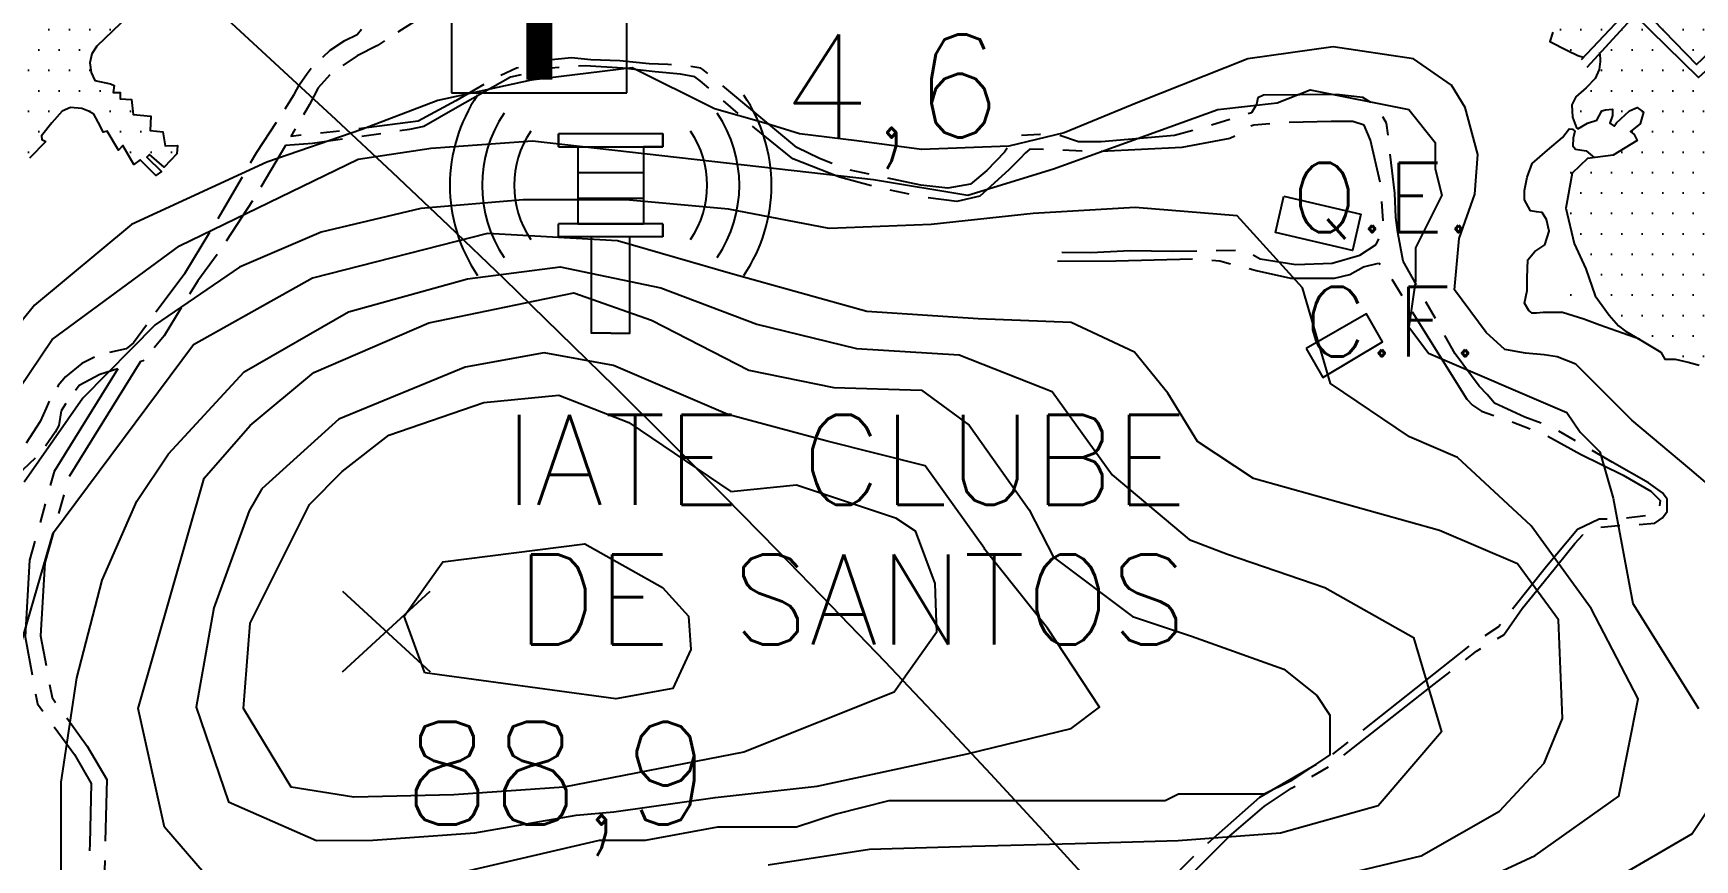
# Model space of a CAD drawing. Header units: millimetres. Extents: x 548366 to 1117317, y 7446967 to 14899125.
# Drawn here: x 557651 to 558297, y 7458784 to 7459105 of the extents above; entities that cross this region are included whole.
import ezdxf

# ---------------------------------------------------------------- set-up
doc = ezdxf.new("R2010")
doc.units = ezdxf.units.MM
doc.header["$MEASUREMENT"] = 0
doc.linetypes.add('ESTR-TERRA', pattern=[1, 0.7, -0.1, 0.1, -0.1])
doc.linetypes.add('MEIO-FIOx2', pattern=[20, 15, -5])
for name, color, linetype in [('CAMPO_DE_FUTEBOL', 3, 'Continuous'), ('CURVA_INTERMEDIÁRIA', 32, 'Continuous'), ('CURVA_MESTRA', 36, 'Continuous'), ('EDIFICAÇÃO', 7, 'Continuous'), ('HACHURA_OCEANO', 131, 'Continuous'), ('OCEANO', 5, 'Continuous'), ('PIER', 7, 'Continuous'), ('PRAIA', 7, 'Continuous'), ('PTO_COTADO', 7, 'Continuous'), ('QUADRA_ESPORTE', 21, 'Continuous'), ('RADIAIS', 222, 'Continuous'), ('RIO_PERMANENTE', 4, 'Continuous'), ('RUA_PAV_C_MEIO_FIO', 1, 'MEIO-FIOx2'), ('RUA_PAV_S_MEIO_FIO', 2, 'ESTR-TERRA'), ('SIRENES', 8, 'Continuous'), ('TXT_CAMPO_DE_FUTEBOL', 7, 'Continuous'), ('TXT_QUADRA_ESPORTE', 7, 'Continuous')]:
    doc.layers.add(name, color=color, linetype=linetype)
doc.styles.add('ROMANS', font='romans.shx')
pattern_1 = [(0, (0, 0), (3.96875, 7.9375), [0, -7.9375])]

msp = doc.modelspace()

# ---------------------------------------------------------------- hatches: boundary and pattern name
at = {"layer": 'HACHURA_OCEANO', "ltscale": 0.5}
h = msp.add_hatch(dxfattribs=at)
h.set_pattern_fill('DOTS', color=256, scale=5, style=0)
h.set_pattern_definition(pattern_1)
h.paths.add_polyline_path([(558365, 7459109.73), (558365, 7459140.29), (558273.99, 7459137.21), (558239.56, 7459127.83), (558240.96, 7459127.55), (558242.14, 7459125.99), (558242.14, 7459124.03), (558240.18, 7459121.68), (558235.48, 7459118.94), (558235.48, 7459116.2), (558239.39, 7459111.9), (558240.96, 7459109.16), (558242.93, 7459107.72), (558241.36, 7459105.77), (558240.2, 7459102.15), (558247.06, 7459098.72), (558251.08, 7459096.82), (558253.22, 7459096.06), (558287.43, 7459132.42), (558289.8, 7459129.72), (558275.93, 7459115.19), (558297.24, 7459093.23), (558311.79, 7459107.08), (558315.17, 7459103.7), (558297.92, 7459088.16), (558273.23, 7459112.49), (558259.59, 7459097.58), (558259.77, 7459095.59), (558259.77, 7459094.42), (558259.38, 7459091.29), (558257.82, 7459087.77), (558254.29, 7459084.25), (558250.37, 7459080.72), (558248.8, 7459077.59), (558249, 7459072.85), (558250.61, 7459068.62), (558251.1, 7459068.27), (558254.91, 7459070.49), (558258.53, 7459071.59), (558260.42, 7459075.29), (558261.84, 7459075.69), (558264.6, 7459075.85), (558264.6, 7459073.4), (558263.49, 7459070.41), (558265.15, 7459069.31), (558266.09, 7459070.65), (558271.21, 7459075.22), (558274.13, 7459076.55), (558276.57, 7459074.74), (558275.31, 7459070.26), (558271.53, 7459067.18), (558272.94, 7459066.08), (558274.1, 7459063.7), (558264.85, 7459058.09), (558254.85, 7459056.77), (558248.84, 7459051.06), (558246.38, 7459037.43), (558249.66, 7459023.67), (558254.24, 7459013.87), (558257.77, 7459003.31), (558263.25, 7458995.87), (558266.01, 7458992.7)])
h = msp.add_hatch(dxfattribs=at)
h.set_pattern_fill('DOTS', color=256, scale=5, style=0)
h.set_pattern_definition(pattern_1)
h.paths.add_polyline_path([(558365, 7459109.73), (558266.01, 7458992.7), (558266.92, 7458991.65), (558269.67, 7458989.69), (558275.62, 7458986.15), (558283.38, 7458981.48), (558284.95, 7458978.74), (558288.86, 7458978.74), (558293.96, 7458977.56), (558298.27, 7458976.39), (558300.23, 7458976.39), (558302.97, 7458976.39), (558306.89, 7458974.43), (558312.37, 7458967.78), (558316.68, 7458965.04), (558321.46, 7458962.84), (558321.34, 7458964.41), (558323.15, 7458964.23), (558324.8, 7458962.95), (558326.76, 7458960.86), (558329.62, 7458958.34), (558336.32, 7458957.64), (558339.88, 7458956.76), (558342.3, 7458953.27), (558340.35, 7458948.96), (558339.95, 7458943.09), (558339.06, 7458939.24), (558341.52, 7458935.26), (558342.92, 7458930.19), (558344.12, 7458921.95), (558344.46, 7458915.59), (558344.5, 7458915), (558365, 7458915)])
at = {"layer": 'PRAIA', "ltscale": 0.5}
h = msp.add_hatch(dxfattribs=at)
h.set_pattern_fill('DOTS', color=40, scale=15, style=0)
h.set_pattern_definition([(0, (0, 0), (11.90625, 23.8125), [0, -23.8125])])
h.paths.add_polyline_path([(558249.66, 7459023.67), (558246.38, 7459037.43), (558248.84, 7459051.06), (558254.85, 7459056.77), (558257.4, 7459057.1), (558254.27, 7459059.65), (558250.21, 7459060.32), (558249.09, 7459061.68), (558249.31, 7459064.61), (558249.99, 7459067.31), (558249.08, 7459068.09), (558247.77, 7459068.2), (558245.19, 7459064.93), (558239.27, 7459060), (558233.35, 7459054.75), (558231.38, 7459049.49), (558230.39, 7459044.24), (558230.39, 7459040.62), (558232.69, 7459036.35), (558234.99, 7459036.02), (558237.3, 7459035.7), (558238.94, 7459033.07), (558239.93, 7459028.47), (558238.28, 7459023.22), (558234.34, 7459020.59), (558231.7, 7459017.3), (558231.38, 7459010.41), (558231.38, 7459005.48), (558230.39, 7459000.55), (558232.03, 7458997.6), (558233.35, 7458996.61), (558234.99, 7458996.61), (558237.62, 7458996.94), (558245.19, 7458996.94), (558253.41, 7458994.31), (558259.66, 7458992.01), (558275, 7458986.52), (558269.67, 7458989.69), (558266.92, 7458991.65), (558263.25, 7458995.87), (558257.77, 7459003.31), (558254.24, 7459013.87)])
at = {"layer": 'RIO_PERMANENTE', "ltscale": 0.5}
h = msp.add_hatch(dxfattribs=at)
h.set_pattern_fill('DOTS', color=256, scale=5, style=0)
h.set_pattern_definition(pattern_1)
h.paths.add_polyline_path([(557773.65, 7459184.08), (557777.27, 7459178.52), (557787.72, 7459185.02), (557785.11, 7459188.71), (557791.12, 7459192.26), (557793.56, 7459188.65), (557805.7, 7459196.2), (557806.62, 7459199.69), (557811.41, 7459197.3), (557812.37, 7459204.21), (557816.93, 7459201.94), (557817.97, 7459207.73), (557822.53, 7459205.66), (557823.77, 7459211.46), (557827.71, 7459208.77), (557829.57, 7459215.18), (557833.86, 7459212.01), (557835.52, 7459217.72), (557839.93, 7459215.88), (557841.17, 7459221.39), (557845.64, 7459219.56), (557846.74, 7459225.08), (557852.26, 7459222.68), (557853.37, 7459228.02), (557858.89, 7459225.44), (557860.23, 7459231.12), (557865, 7459229.18), (557865, 7459278.11), (557864.05, 7459277.13), (557851.76, 7459269.8), (557839.27, 7459262.54), (557823.87, 7459253.31), (557805.7, 7459244.33), (557795.87, 7459237.05), (557772.11, 7459223.04), (557771.44, 7459220.83), (557770.3, 7459220.09), (557768.09, 7459220.23), (557765.54, 7459218.79), (557760.34, 7459215.37), (557744.15, 7459206.96), (557740.09, 7459204.94), (557738.81, 7459204.15), (557738.25, 7459200.22), (557737.97, 7459198.26), (557736, 7459196.57), (557734.03, 7459196.01), (557731.32, 7459196.37), (557723.2, 7459192.09), (557722.92, 7459191.47), (557723.07, 7459187.87), (557721.67, 7459186.09), (557719.94, 7459184.98), (557717.72, 7459185.06), (557716.88, 7459185.34), (557715.87, 7459185.71), (557713.78, 7459186.21), (557712.32, 7459187.34), (557711.47, 7459188.64), (557710.78, 7459189.92), (557709.91, 7459190.2), (557709.43, 7459190.06), (557708.53, 7459189.29), (557707.85, 7459189.72), (557705.98, 7459191.35), (557705.47, 7459191.53), (557705.07, 7459191.13), (557704.93, 7459190.59), (557706.76, 7459188.71), (557708.67, 7459187.33), (557709.09, 7459186.32), (557709.15, 7459184.94), (557708.07, 7459182.81), (557707.42, 7459181.87), (557706.03, 7459180.94), (557705.41, 7459179.58), (557705.07, 7459177.48), (557704.31, 7459175.85), (557703.11, 7459175.08), (557700.62, 7459173.16), (557698.22, 7459169.81), (557698.33, 7459168.18), (557696.35, 7459165.96), (557694.67, 7459165.12), (557692.14, 7459165.12), (557688.45, 7459160.14), (557685.09, 7459157.26), (557683.08, 7459155.25), (557681.45, 7459152.76), (557680.33, 7459149.96), (557680.33, 7459148.55), (557678.92, 7459146.59), (557676.95, 7459145.46), (557674.42, 7459145.18), (557672.74, 7459144.06), (557669.74, 7459141.48), (557667.19, 7459138.99), (557665.68, 7459136.83), (557666.6, 7459134.93), (557668.3, 7459134.86), (557668.89, 7459133.36), (557668.63, 7459131.72), (557667.78, 7459130.35), (557666.27, 7459129.74), (557665.14, 7459130.3), (557663.18, 7459131.98), (557661.03, 7459131.49), (557659.91, 7459128.4), (557659.62, 7459127), (557660.19, 7459123.91), (557658.22, 7459121.66), (557655.13, 7459119.42), (557652.88, 7459118.57), (557651.19, 7459116.05), (557650.43, 7459109.32), (557644.82, 7459099.04), (557634.7, 7459086.12), (557625.98, 7459078.54), (557625.21, 7459078.1), (557638.76, 7459050.78), (557640.25, 7459051.08), (557645.2, 7459053.29), (557649.47, 7459056.88), (557655.79, 7459063.36), (557654.26, 7459064.05), (557654.07, 7459065.6), (557658.16, 7459070.59), (557662.16, 7459075.16), (557665.36, 7459076.49), (557669.8, 7459076.15), (557672.36, 7459075.13), (557674.41, 7459073.94), (557676.86, 7459069.45), (557678.05, 7459066.91), (557679.58, 7459067.41), (557683.99, 7459059.95), (557685.69, 7459061.81), (557689.94, 7459054.35), (557692.49, 7459056.21), (557698.6, 7459050.1), (557700.81, 7459051.63), (557695.03, 7459057.23), (557696.05, 7459058.25), (557701.83, 7459053.33), (557706.75, 7459058.59), (557706.92, 7459061.81), (557702.17, 7459061.64), (557701.32, 7459067.08), (557696.39, 7459067.58), (557696.56, 7459073.18), (557689.77, 7459073.86), (557689.09, 7459079.63), (557684.67, 7459079.97), (557684.67, 7459082.35), (557681.95, 7459082.35), (557682.29, 7459085.07), (557680.94, 7459085.74), (557674.82, 7459087.1), (557673.46, 7459090.16), (557672.95, 7459093.89), (557673.63, 7459097.45), (557675.67, 7459100.34), (557687.73, 7459112.05), (557696.05, 7459120.54), (557706.75, 7459130.89), (557719.49, 7459142.09), (557730.82, 7459151.91), (557743.4, 7459157.83), (557764.93, 7459170.85), (557766.83, 7459172.03), (557763.56, 7459178.22)])

# ---------------------------------------------------------------- linework, layer by layer
at = {"layer": 'CAMPO_DE_FUTEBOL', "ltscale": 2.5, "flags": 128}
msp.add_lwpolyline([(558145.51, 7458982.96), (558151.96, 7458971.69), (558175.22, 7458985.49), (558169, 7458996.31)], close=True, dxfattribs=at)
at = {"layer": 'CURVA_INTERMEDIÁRIA'}
for points, elevation in [([(558319.98, 7458914.47), (558294.59, 7458936.2), (558272.1, 7458955.04), (558250.34, 7458976.77), (558243.08, 7458979.67), (558238.01, 7458980.39), (558230.75, 7458981.12), (558222.77, 7458982.57), (558215.52, 7458989.09), (558203.19, 7459005.75), (558204.96, 7459025.66), (558211.13, 7459042.86), (558212.3, 7459058.31), (558207.38, 7459076.57), (558201.99, 7459085.23), (558187.2, 7459095.41), (558156.02, 7459100.16), (558122.81, 7459095.41), (558080.1, 7459078.48), (558051.55, 7459066.72), (558030.04, 7459061.5), (557996.05, 7459060.19), (557970.97, 7459063.57), (557948.6, 7459066.28), (557935.73, 7459070.35), (557915.6, 7459076.08), (557883.68, 7459092.02), (557844.4, 7459087.23), (557808.15, 7459079.25), (557778.55, 7459067.95), (557741.64, 7459055.32), (557689.1, 7459031.06), (557651.39, 7458999.76), (557625.75, 7458968)], 10), ([(557628.23, 7458942.02), (557658.32, 7458986.37), (557707.74, 7459022.85), (557777.22, 7459056.47), (557805.51, 7459060.76), (557844.91, 7459063.62), (557977.42, 7459048.6), (558014.05, 7459042.49), (558047.31, 7459052.72), (558111.27, 7459075.74), (558134.29, 7459078.3), (558147.08, 7459083.42), (558185.46, 7459075.74), (558195.69, 7459062.95), (558195.69, 7459052.72), (558198.25, 7459042.49), (558188.02, 7459022.02), (558188.02, 7459009.23), (558185.46, 7458991.32), (558193.13, 7458981.09), (558246.86, 7458958.06), (558251.98, 7458950.39), (558259.65, 7458942.71), (558264.77, 7458924.8), (558272.44, 7458883.87), (558298.03, 7458842.94)], 20), ([(558198.27, 7458769.03), (558234.52, 7458785.82), (558267.03, 7458808.94), (558274.49, 7458846.74), (558256.32, 7458881.81), (558233.01, 7458913.94), (558204.31, 7458940.6), (558185.68, 7458948.59), (558154.94, 7458969.26), (558144.13, 7459006.42), (558118.71, 7459034.42), (558079.13, 7459037.72), (558039.47, 7459035.33), (557999.86, 7459031.05), (557960.23, 7459029.47), (557921.04, 7459037.1), (557881.2, 7459040.64), (557841.28, 7459040.71), (557801.48, 7459037.26), (557762.81, 7459028.07), (557731.04, 7459014.47), (557698.27, 7458992.14), (557670.23, 7458963.64), (557647.35, 7458930.93)], 30), ([(558159.93, 7458778.51), (558190.28, 7458785.73), (558220.62, 7458803.05), (558237.96, 7458821.81), (558245.18, 7458839.13), (558243.53, 7458877.51), (558227.64, 7458899.16), (558197.29, 7458912.15), (558125.05, 7458932.35), (558103.37, 7458946.79), (558091.81, 7458965.55), (558078.81, 7458981.43), (558054.25, 7458992.97), (558018.12, 7458994.42), (557974.77, 7458997.3), (557922.76, 7459011.74), (557877.96, 7459024.73), (557827.39, 7459027.61), (557759.48, 7459010.29), (557713.24, 7458984.31), (557658.34, 7458910.7), (557642.44, 7458855.86)], 40), ([(557717.29, 7458778.98), (557701.94, 7458796.89), (557691.7, 7458842.94), (557717.29, 7458932.48), (557735.19, 7458952.94), (557759.94, 7458973.51), (557804.64, 7458992.91), (557861, 7459004.56), (557891.12, 7458993.88), (557929.02, 7458974.48), (557962.06, 7458967.68), (557996.07, 7458966.71), (558014.53, 7458953.13), (558037.86, 7458920.14), (558047.31, 7458901.78), (558078.01, 7458878.75), (558101.03, 7458871.08), (558136.85, 7458858.29), (558149.64, 7458848.05), (558154.76, 7458840.38), (558154.76, 7458825.03), (558139.41, 7458814.79), (558129.18, 7458809.68), (558095.92, 7458809.68), (558090.8, 7458807.12), (557983.35, 7458807.12), (557962.89, 7458802), (557947.54, 7458796.89), (557916.84, 7458796.89), (557888.69, 7458791.77), (557870.79, 7458791.77), (557794.04, 7458773.86)], 60), ([(558305.7, 7458809.68), (558295.47, 7458794.33), (558264.77, 7458776.42), (558231.55, 7458764.19), (558192.27, 7458751.22), (558163.43, 7458748.7), (558085.99, 7458747.7), (558011.49, 7458738.05), (557909.16, 7458727.81), (557886.14, 7458707.35), (557886.14, 7458676.65), (557922.17, 7458584.33), (557928.7, 7458513.33), (557921.76, 7458485.65), (557901.79, 7458453.62), (557891.81, 7458441.01), (557876.05, 7458421.06), (557848.72, 7458399), (557820.35, 7458376.95), (557730.07, 7458313.93), (557667.75, 7458284.6)], 20)]:
    msp.add_lwpolyline(points, dxfattribs=dict(at, elevation=elevation))
for points, elevation in [([(557739.71, 7458928.41), (557734.8, 7458919.77), (557721.14, 7458882.18), (557714.27, 7458843.5), (557726.77, 7458806.79), (557761.01, 7458791.66), (557782.81, 7458791.82), (557822.46, 7458794.65), (557861.85, 7458801.57), (557876.54, 7458802.82), (557915.83, 7458808.46), (557955.47, 7458812.76), (558013.78, 7458825.43), (558054.26, 7458835.24), (558065.23, 7458843.56), (558045.05, 7458874.27), (558020.69, 7458904.85), (558020.52, 7458905.24), (557997.53, 7458937.26), (557959.45, 7458946.93), (557920.81, 7458957.25), (557876.39, 7458976.31), (557849.4, 7458981.22), (557818.75, 7458975.63), (557769.67, 7458955.46)], 70), ([(557882.38, 7458954.1), (557921.95, 7458927.36), (557947.54, 7458929.92), (557985.91, 7458917.13), (557993.58, 7458912.01), (558001.26, 7458891.54), (558001.9, 7458872.59), (557985.38, 7458849.3), (557927.08, 7458826.01), (557857.11, 7458812.43), (557814.35, 7458809.52), (557775.48, 7458808.55), (557751.19, 7458812.43), (557732.64, 7458842.94), (557735.19, 7458876.19), (557758.22, 7458922.24), (557771.01, 7458935.04), (557789.09, 7458949.25), (557826.02, 7458961.86), (557855.17, 7458964.77)], 80), ([(557803.01, 7458856.85), (557794.98, 7458878.93), (557810.04, 7458900.01), (557865.29, 7458907.04), (557895.43, 7458889.97), (557905.48, 7458878.93), (557906.48, 7458865.88), (557899.45, 7458850.82), (557877.35, 7458846.81)], 90)]:
    msp.add_lwpolyline(points, close=True, dxfattribs=dict(at, elevation=elevation))
at = {"layer": 'CURVA_MESTRA', "elevation": 50}
msp.add_lwpolyline([(557661.72, 7458773.91), (557661.72, 7458814.39), (557667.85, 7458854.87), (557677.66, 7458892.89), (557691.16, 7458923.56), (557703.42, 7458941.96), (557732.86, 7458973.86), (557773.35, 7458997.16), (557819.61, 7459009.96), (557855.68, 7459014.67), (557894.73, 7459006.45), (557932.1, 7458992.34), (557970.8, 7458982.84), (558010.71, 7458980.38), (558046.81, 7458966.14), (558070.2, 7458933.81), (558100.12, 7458908.66), (558115, 7458902.97), (558152.81, 7458890), (558187.25, 7458870.65), (558198.11, 7458833.91), (558173.49, 7458805.24), (558135.62, 7458794.57), (558095.76, 7458791.6), (558055.78, 7458790.46), (558015.79, 7458789.33), (557975.81, 7458788.16), (557936.47, 7458782.15)], dxfattribs=at)
at = {"layer": 'EDIFICAÇÃO', "color": 7}
for p, q in [((557813.44, 7459150.6), (557813.47, 7459082.25)), ((557881.5, 7459082.25), (557881.5, 7459150.6)), ((557813.47, 7459082.25), (557881.5, 7459082.25))]:
    msp.add_line(p, q, dxfattribs=at)
at = {"layer": 'EDIFICAÇÃO', "color": 10, "const_width": 10}
msp.add_lwpolyline([(557847.57, 7459087.38), (557847.57, 7459144.58)], dxfattribs=at)
at = {"layer": 'OCEANO', "ltscale": 2.5}
for points in [[(558241.36, 7459105.77), (558240.2, 7459102.15), (558247.06, 7459098.72), (558251.08, 7459096.82), (558253.22, 7459096.06)], [(558259.55, 7459097.92), (558259.77, 7459095.59), (558259.77, 7459094.42), (558259.38, 7459091.29), (558257.82, 7459087.77), (558254.29, 7459084.25), (558250.37, 7459080.72), (558248.8, 7459077.59), (558249, 7459072.85), (558250.61, 7459068.62), (558251.1, 7459068.27), (558254.91, 7459070.49), (558258.53, 7459071.59), (558260.42, 7459075.29), (558261.84, 7459075.69), (558264.6, 7459075.85), (558264.6, 7459073.4), (558263.49, 7459070.41), (558265.15, 7459069.31), (558266.09, 7459070.65), (558271.21, 7459075.22), (558274.13, 7459076.55), (558276.57, 7459074.74), (558275.31, 7459070.26), (558271.53, 7459067.18), (558272.94, 7459066.08), (558274.1, 7459063.7), (558264.85, 7459058.09), (558254.85, 7459056.77), (558248.84, 7459051.06), (558246.38, 7459037.43), (558249.66, 7459023.67), (558254.24, 7459013.87), (558257.77, 7459003.31), (558263.25, 7458995.87), (558266.92, 7458991.65), (558269.67, 7458989.69), (558275.62, 7458986.15), (558283.38, 7458981.48), (558284.95, 7458978.74), (558288.86, 7458978.74), (558293.96, 7458977.56), (558298.27, 7458976.39)]]:
    msp.add_lwpolyline(points, dxfattribs=at)
at = {"layer": 'PIER', "ltscale": 2.5}
for points in [[(558252.46, 7459095.25), (558287.43, 7459132.42), (558289.8, 7459129.72), (558275.93, 7459115.19), (558297.24, 7459093.23), (558311.79, 7459107.08), (558315.17, 7459103.7), (558297.92, 7459088.16), (558273.23, 7459112.49), (558254.53, 7459092.06)], [(557675.67, 7459100.34), (557673.63, 7459097.45), (557672.95, 7459093.89), (557673.46, 7459090.16), (557674.82, 7459087.1), (557680.94, 7459085.74), (557682.29, 7459085.07), (557681.95, 7459082.35), (557684.67, 7459082.35), (557684.67, 7459079.97), (557689.09, 7459079.63), (557689.77, 7459073.86), (557696.56, 7459073.18), (557696.39, 7459067.58), (557701.32, 7459067.08), (557702.17, 7459061.64), (557706.92, 7459061.81), (557706.75, 7459058.59), (557701.83, 7459053.33), (557696.05, 7459058.25), (557695.03, 7459057.23), (557700.81, 7459051.63), (557698.6, 7459050.1), (557692.49, 7459056.21), (557689.94, 7459054.35), (557685.69, 7459061.81), (557683.99, 7459059.95), (557679.58, 7459067.41), (557678.05, 7459066.91), (557676.86, 7459069.45), (557674.41, 7459073.94), (557672.36, 7459075.13), (557669.8, 7459076.15), (557665.36, 7459076.49), (557662.16, 7459075.16), (557658.16, 7459070.59), (557654.07, 7459065.6), (557654.26, 7459064.05), (557655.79, 7459063.36)]]:
    msp.add_lwpolyline(points, dxfattribs=at)
at = {"layer": 'PRAIA'}
msp.add_lwpolyline([(558275, 7458986.52), (558259.66, 7458992.01), (558253.41, 7458994.31), (558245.19, 7458996.94), (558237.62, 7458996.94), (558234.99, 7458996.61), (558233.35, 7458996.61), (558232.03, 7458997.6), (558230.39, 7459000.55), (558231.38, 7459005.48), (558231.38, 7459010.41), (558231.7, 7459017.3), (558234.34, 7459020.59), (558238.28, 7459023.22), (558239.93, 7459028.47), (558238.94, 7459033.07), (558237.3, 7459035.7), (558234.99, 7459036.02), (558232.69, 7459036.35), (558230.39, 7459040.62), (558230.39, 7459044.24), (558231.38, 7459049.49), (558233.35, 7459054.75), (558239.27, 7459060), (558245.19, 7459064.93), (558247.77, 7459068.2), (558249.08, 7459068.09), (558249.99, 7459067.31), (558249.31, 7459064.61), (558249.09, 7459061.68), (558250.21, 7459060.32), (558254.27, 7459059.65), (558257.4, 7459057.1)], dxfattribs=at)
at = {"layer": 'PTO_COTADO', "elevation": 222.35}
for points in [[(557771.13, 7458857.28), (557805.2, 7458888.55)], [(557771.13, 7458888.55), (557805.2, 7458857.28)]]:
    msp.add_lwpolyline(points, dxfattribs=at)
at = {"layer": 'QUADRA_ESPORTE', "ltscale": 2.5, "flags": 128}
msp.add_lwpolyline([(558136.85, 7459042.03), (558166.81, 7459035.1), (558163.55, 7459021.04), (558133.6, 7459027.97)], close=True, dxfattribs=at)
at = {"layer": 'RADIAIS', "linetype": 'Continuous', "ltscale": 2.5}
for radius in [4998.2, 3998.56]:
    msp.add_circle((554363.71, 7455412.75), radius, dxfattribs=at)
at = {"layer": 'RIO_PERMANENTE', "ltscale": 2.5, "flags": 128}
for points in [[(557764.93, 7459170.85), (557743.4, 7459157.83), (557730.82, 7459151.91), (557719.49, 7459142.09), (557706.75, 7459130.89), (557696.05, 7459120.54), (557687.73, 7459112.05), (557675.67, 7459100.34)], [(557655.79, 7459063.36), (557649.47, 7459056.88)]]:
    msp.add_lwpolyline(points, dxfattribs=at)
at = {"layer": 'RUA_PAV_C_MEIO_FIO', "ltscale": 1.25, "flags": 128}
for points in [[(557709.76, 7459012.05), (557723.63, 7459034.97), (557737.85, 7459059.22), (557752.32, 7459081.55), (557754.33, 7459085.52), (557757.29, 7459089.75), (557759.73, 7459092.74), (557762.17, 7459095.02), (557766.33, 7459098.87), (557766.33, 7459098.87), (557772.02, 7459102.58), (557776.72, 7459104.86), (557780.09, 7459108.95), (557779.85, 7459114), (557779.12, 7459118.57), (557778.88, 7459124.35), (557779.85, 7459130.36), (557783.46, 7459135.66), (557790.2, 7459140.47), (557803.93, 7459148.17), (557828.73, 7459163.81), (557846.31, 7459170.79), (557852.33, 7459171.75), (557859.15, 7459171.47), (557865.58, 7459165.84), (557866.38, 7459157.54), (557865.58, 7459151.37), (557862.36, 7459148.16), (557860.76, 7459147.09), (557811.64, 7459118.25), (557799.36, 7459110.07), (557784.67, 7459100.68), (557776.72, 7459096.59), (557766.37, 7459089.45), (557761.6, 7459084.18), (557758.24, 7459077.65), (557758.24, 7459077.65), (557751, 7459065.33)], [(557748.89, 7459061.75), (557736.97, 7459041.47), (557722.66, 7459019.74), (557714.82, 7459009.24), (557701.73, 7458987.81), (557693.67, 7458978.15), (557692.56, 7458977.79)], [(557709.76, 7459012.05), (557699, 7458997.62), (557689.84, 7458985.04), (557686.98, 7458982.76), (557676.67, 7458980.47), (557669.8, 7458977.04), (557663.5, 7458971.89), (557660.64, 7458968.46), (557657.2, 7458962.74), (557655.95, 7458959.66), (557653.62, 7458954.53), (557647.55, 7458945.2), (557644.04, 7458940.44), (557622.85, 7458925.57), (557598, 7458909.85), (557548.76, 7458876.68), (557516.56, 7458853.19), (557508.31, 7458849.84), (557493.85, 7458845.31), (557480.94, 7458839.93), (557468.65, 7458833.44), (557462.29, 7458829.15), (557456.57, 7458825.35), (557448.95, 7458819.63), (557435.13, 7458812.65), (557422.42, 7458809.32), (557413.77, 7458808.54), (557402.02, 7458809.66), (557385.34, 7458815.37), (557375.01, 7458820.13), (557366.59, 7458823.3), (557363.41, 7458824.57), (557358.17, 7458826.16), (557353.66, 7458826.94), (557349.11, 7458829.07), (557345.16, 7458831.97), (557344.14, 7458835.71), (557344.14, 7458839.85), (557345.66, 7458844.93), (557353.33, 7458863.53), (557359.73, 7458875.3), (557368.47, 7458886.4), (557380.17, 7458899.57), (557401.26, 7458923.91), (557407.48, 7458930.93), (557410.42, 7458933.38), (557411.24, 7458935.34), (557409.11, 7458937.63), (557407.15, 7458938.93), (557402.57, 7458936.65), (557399.79, 7458935.5), (557396.85, 7458928.32), (557387.69, 7458918.52), (557361.2, 7458890.48), (557353.19, 7458878.07), (557346.07, 7458862.67), (557338.1, 7458843.99), (557328.17, 7458825.77), (557320.94, 7458815), (557315.09, 7458808.24), (557306.79, 7458803.63), (557295.04, 7458799.68), (557289.27, 7458798.23), (557282.04, 7458797.98), (557272.09, 7458798.38), (557262.24, 7458799.53), (557256, 7458801.01), (557247.8, 7458803.02), (557237.12, 7458807.04), (557229.7, 7458811.21), (557221.5, 7458818.01), (557189.28, 7458862.13), (557182.41, 7458873.57), (557181.69, 7458877.15), (557182.8, 7458880.93), (557185.01, 7458883.14), (557200.17, 7458894.34), (557222.78, 7458907.52), (557251.05, 7458926.13), (557264.63, 7458931.34), (557270.15, 7458931.97), (557275.05, 7458934.34), (557277.73, 7458939.38), (557276.31, 7458942.22), (557268.29, 7458946.19), (557263.08, 7458943.84), (557260.05, 7458940.01), (557241.38, 7458927.89), (557231.08, 7458920.46), (557216.76, 7458911.88), (557185.27, 7458892.44), (557176.85, 7458890.17), (557172.95, 7458891.73), (557086.22, 7459013.67), (557080.84, 7459023.18), (557080.84, 7459023.18), (557080.65, 7459027.25), (557081.51, 7459030.19), (557083.4, 7459032.18), (557086.73, 7459034.56), (557089.48, 7459035.22), (557092.7, 7459035.03), (557113.41, 7459034.45), (557133.76, 7459034.08), (557151.36, 7459035), (557156.21, 7459034.41), (557158.37, 7459032.69), (557182.38, 7458991.96)], [(557683.75, 7458974.97), (557676.74, 7458972.73), (557668.8, 7458968.53), (557664.36, 7458962.7), (557661.75, 7458958.73), (557660.87, 7458953.03), (557659.46, 7458950.33), (557657.12, 7458947.07), (557653.82, 7458942.28), (557646.81, 7458935.75), (557584.24, 7458890.5), (557559.14, 7458873.21), (557539.76, 7458859.24), (557528.8, 7458852.1), (557514.24, 7458844.07), (557495.5, 7458836.61), (557480.88, 7458831.06), (557471.51, 7458826.14), (557463.88, 7458822.17), (557451.65, 7458813.92), (557437.67, 7458806.3), (557429.44, 7458803.33), (557416.28, 7458801.91), (557407.93, 7458802.62), (557394.62, 7458805.02), (557380.47, 7458810.54), (557374.25, 7458812.37), (557362.78, 7458815.48), (557357.69, 7458815.91), (557345.94, 7458812.66), (557343.7, 7458811.9)]]:
    msp.add_lwpolyline(points, dxfattribs=at)
at = {"layer": 'RUA_PAV_S_MEIO_FIO', "ltscale": 75, "flags": 128}
for points in [[(557751.44, 7458717.72), (557767.8, 7458731.46), (557798.76, 7458756.1), (557812.89, 7458761.81), (557827.02, 7458766.92), (557834.53, 7458767.52), (557848.96, 7458766.01), (557871.51, 7458762.41), (557885.04, 7458761.21), (557916.82, 7458760.91), (557930.65, 7458761.81), (557945.98, 7458764.21), (557956.51, 7458767.82), (557960.11, 7458768.42), (557967.63, 7458768.12), (557981.76, 7458766.61), (558011.52, 7458763.61), (558064.73, 7458757.9), (558072.17, 7458757.62), (558079.09, 7458759.72), (558082.99, 7458761.82), (558097.12, 7458774.74), (558115.76, 7458793.37), (558129.29, 7458805.09), (558139.81, 7458812), (558155.74, 7458821.31), (558195.25, 7458852.41), (558211.78, 7458865.33), (558222.3, 7458871.64), (558229.52, 7458881.85), (558239.74, 7458894.47), (558249.96, 7458907.09), (558253.02, 7458910.53), (558259.94, 7458913.53), (558266.85, 7458914.13), (558274.07, 7458914.43), (558280.98, 7458915.03), (558283.99, 7458917.14), (558285.79, 7458919.54), (558285.79, 7458924.35), (558283.99, 7458926.75), (558278.58, 7458930.66), (558264.45, 7458938.77), (558241, 7458952.29), (558230.48, 7458956.19), (558218.75, 7458961.6), (558215.81, 7458964.97), (558212.8, 7458968.29), (558203.49, 7458980.77), (558183.25, 7459016.77), (558181.17, 7459027.95), (558180.32, 7459033.85), (558179.95, 7459043.31), (558177.95, 7459060.9), (558176.75, 7459070.5), (558173.14, 7459076.9), (558167.56, 7459080.45), (558157.35, 7459081.54), (558128.92, 7459081.36), (558126.73, 7459080.27), (558126.18, 7459077.72), (558124.28, 7459074.5), (558107.46, 7459069.3), (558094.34, 7459065.61), (558065.9, 7459063.21), (558057.09, 7459063.21), (558048.17, 7459066.27), (558042.08, 7459066.04), (558034.67, 7459065.61), (558030.26, 7459062.01), (558028.26, 7459059.21), (558021.45, 7459052.01), (558015.04, 7459046.81), (558006.23, 7459045.21), (557995.82, 7459046.41), (557967.39, 7459052.41), (557956.41, 7459056.7), (557947.57, 7459060.95), (557911.13, 7459091.35), (557910.37, 7459091.85), (557905.03, 7459092.76), (557897.5, 7459093.25), (557890.27, 7459093.46), (557878.79, 7459094.63), (557867.54, 7459095.1), (557860.04, 7459095.8), (557849.74, 7459094.87), (557838.72, 7459091.82), (557830.52, 7459088.08), (557815.06, 7459079.18), (557800.53, 7459071.22), (557771.11, 7459067.49), (557751, 7459065.33)], [(558050.53, 7459020.3), (558061.87, 7459020.24), (558077.1, 7459020.93), (558093.74, 7459020.75), (558121.86, 7459021.22), (558127.72, 7459017.71), (558141.54, 7459015.6), (558155.6, 7459016.07), (558166.38, 7459019.11), (558172.71, 7459023.33), (558175.72, 7459029.23), (558174.34, 7459047.2), (558170.53, 7459063.79), (558168.11, 7459069.67), (558163.61, 7459071.05), (558155.3, 7459071.05), (558136.96, 7459070.7), (558125.2, 7459069.67), (558120.7, 7459068.28), (558118.62, 7459065.86), (558115.85, 7459064.48), (558097.17, 7459061.03), (558062.56, 7459059.3), (558050.8, 7459059.99), (558038.14, 7459060.35), (558036.41, 7459058.97), (558034.33, 7459056.55), (558030.18, 7459052.4), (558022.91, 7459045.84), (558018.76, 7459042.04), (558009.76, 7459039.96), (557996.96, 7459041.69), (557980.78, 7459045), (557964.14, 7459049.45), (557946.09, 7459056.55), (557931.21, 7459068.65), (557910.05, 7459086.94), (557908.01, 7459088.45), (557902.46, 7459089.48), (557892.61, 7459090.42), (557879.96, 7459091.82), (557865.43, 7459092.76), (557852.08, 7459091.82), (557836.38, 7459088.31), (557814.82, 7459076.14), (557802.64, 7459069.11), (557797.11, 7459067.98), (557759.39, 7459062.53), (557748.89, 7459061.75)], [(558048.89, 7459016.79), (558071.62, 7459017.02), (558102.41, 7459017.71), (558112.02, 7459017.01), (558117.88, 7459015.37), (558126.08, 7459013.26), (558139.43, 7459010.22), (558156.55, 7459010.18), (558162.49, 7459011.71), (558167.85, 7459014.68), (558173.64, 7459016.07), (558175.75, 7459014.67), (558207.93, 7458963.22), (558210.22, 7458960.84), (558213.67, 7458958.56), (558225.37, 7458954.46), (558238.59, 7458949.35), (558252.12, 7458941.84), (558268.66, 7458933.73), (558279.48, 7458927.42), (558283.09, 7458923.82), (558282.79, 7458920.81), (558280.08, 7458918.11), (558266.85, 7458916.6), (558259.33, 7458916.52), (558250.91, 7458912.62), (558238.89, 7458898.2), (558220.25, 7458874.76), (558209, 7458867.42), (558154.79, 7458824.4), (558127.44, 7458808.47), (558102.79, 7458786.54), (558079.94, 7458763.71), (558070.92, 7458761), (558045.37, 7458763.41), (558021.32, 7458766.41), (557975.75, 7458771.11), (557962.22, 7458772.31), (557952, 7458770.21), (557940.58, 7458766.3), (557927.35, 7458764.5), (557908.11, 7458763.6), (557889.47, 7458763.9), (557857.98, 7458767.52), (557836.94, 7458771.12), (557827.62, 7458771.12), (557813.79, 7458766.01), (557797.56, 7458758.8), (557773.81, 7458740.18), (557747.57, 7458718.63)], [(557683.75, 7458974.97), (557659.05, 7458935.16), (557649.51, 7458900.6), (557647.72, 7458870.8), (557652.56, 7458844.8), (557666.88, 7458825.14), (557673.44, 7458813.82), (557672.84, 7458790.58), (557672.24, 7458763.76), (557679.4, 7458742.31), (557700.28, 7458730.39), (557724.74, 7458720.26), (557731.9, 7458716.09), (557734.18, 7458711.69), (557734.28, 7458707.75), (557732.71, 7458705.7), (557731.52, 7458704.34)], [(557692.56, 7458977.79), (557664.6, 7458932.73), (557655.46, 7458899.61), (557653.75, 7458871.18), (557658.21, 7458847.24), (557671.91, 7458828.42), (557679.48, 7458815.36), (557678.84, 7458790.43), (557678.27, 7458764.67), (557684.37, 7458746.38), (557702.93, 7458735.79), (557727.41, 7458725.65)]]:
    msp.add_lwpolyline(points, dxfattribs=at)
at = {"layer": 'SIRENES', "color": 8}
for p, q in [((557855.04, 7459061.31), (557855.04, 7459066.31)), ((557855.04, 7459066.31), (557855.04, 7459061.31)), ((557895.54, 7459066.31), (557895.54, 7459061.31)), ((557855.04, 7459061.31), (557862.54, 7459061.31)), ((557855.04, 7459061.31), (557895.54, 7459061.31)), ((557862.54, 7459061.31), (557862.54, 7459031.31)), ((557888.04, 7459061.31), (557888.04, 7459031.31)), ((557895.54, 7459061.31), (557888.04, 7459061.31)), ((557862.54, 7459051.31), (557888.04, 7459051.31)), ((557862.54, 7459041.31), (557888.04, 7459041.31)), ((557895.54, 7459031.31), (557855.04, 7459031.31)), ((557855.04, 7459026.31), (557855.04, 7459031.31)), ((557862.54, 7459031.31), (557888.04, 7459031.31)), ((557895.54, 7459031.31), (557895.54, 7459026.31)), ((557895.54, 7459026.31), (557895.54, 7459031.31)), ((557895.54, 7459026.31), (557855.04, 7459026.31))]:
    msp.add_line(p, q, dxfattribs=at)
for points in [[(557895.54, 7459061.31), (557895.54, 7459066.31), (557855.04, 7459066.31)], [(557895.54, 7459026.31), (557895.54, 7459031.31)], [(557875.29, 7458988.81), (557867.79, 7458988.81), (557867.79, 7459026.31)], [(557875.29, 7458988.81), (557882.79, 7458988.81), (557882.79, 7459026.31)]]:
    msp.add_lwpolyline(points, dxfattribs=at)
for radius, start, end in [(62.5, 145.94957, 214.05043), (62.5, 325.94957, 34.05043), (50, 145.94957, 214.05043), (50, 325.94957, 34.05043), (37.5, 145.94957, 214.05043), (37.5, 325.94957, 34.05043)]:
    msp.add_arc((557875.29, 7459046.31), radius, start, end, dxfattribs=at)

# ---------------------------------------------------------------- texts
at = {"layer": 'EDIFICAÇÃO', "color": 7, "style": 'ROMANS'}
for s, p in [('IATE CLUBE', (557833.74, 7458922.17)), ('DE SANTOS', (557838.36, 7458867.87))]:
    msp.add_text(s, height=35, dxfattribs=at).set_placement(p)
at = {"layer": 'PTO_COTADO', "style": 'ROMANS'}
for tag, p in [('4,6', (557941.61, 7459064.88)), ('88,9', (557794.55, 7458797.88))]:
    msp.add_attdef(tag, p, '', height=40, dxfattribs=at)
at = {"layer": 'TXT_CAMPO_DE_FUTEBOL', "color": 7, "style": 'ROMANS'}
msp.add_text('C.F.', height=27, dxfattribs=at).set_placement((558144.82, 7458979.82))
at = {"layer": 'TXT_QUADRA_ESPORTE', "color": 7, "style": 'ROMANS'}
msp.add_text('Q.E.', height=27, dxfattribs=at).set_placement((558139.92, 7459028.07))

doc.saveas('drawing.dxf')
